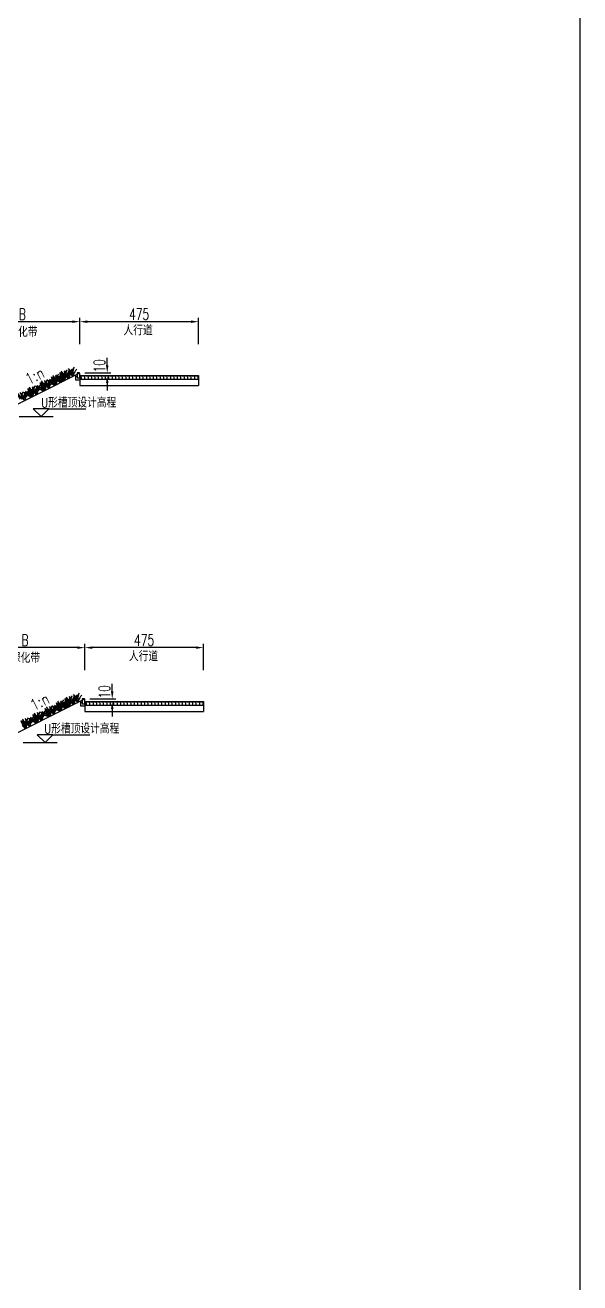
# Model space of a CAD drawing. Header units: millimetres. Extents: x -5615 to 11854, y -4751 to 15404.
# Drawn here: x 3099 to 5322, y 288 to 5327 of the extents above; entities that cross this region are included whole.
import ezdxf
from ezdxf.enums import TextEntityAlignment as Align

# ---------------------------------------------------------------- set-up
doc = ezdxf.new("R2010")
doc.units = ezdxf.units.MM
doc.header["$LTSCALE"] = 0.25
doc.header["$MEASUREMENT"] = 0
for name, color, linetype in [('1', 3, 'Continuous'), ('3', 3, 'Continuous'), ('填充', 8, 'Continuous'), ('文字', 7, 'Continuous'), ('标注', 7, 'Continuous'), ('次轮廓线', 7, 'Continuous'), ('路面结构', 2, 'Continuous'), ('轮廓线', 1, 'Continuous')]:
    doc.layers.add(name, color=color, linetype=linetype)
doc.styles.get("Standard").update_dxf_attribs({"font": 'simplex1.shx', "width": 0.7, "bigfont": 'hztxt.shx'})
doc.dimstyles.new('150', dxfattribs={"dimscale": 15, "dimtxt": 3, "dimasz": 2, "dimexe": 1, "dimexo": 1, "dimgap": 0.5, "dimtad": 1, "dimdec": 1, "dimdsep": 46, "dimtxsty": 'Standard', "dimcen": 0.5, "dimadec": 0, "dimazin": 0, "dimtfac": 1, "dimtdec": 1, "dimtofl": 0, "dimtmove": 2, "dimatfit": 3, "dimfxl": 0, "dimtolj": 1, "dimtzin": 0, "dimarcsym": 0})

# ---------------------------------------------------------------- blocks, each defined once
blk = doc.blocks.new('*D253')
at = {"layer": '标注', "color": 0, "lineweight": -2}
for p, q in [((2857.9, 4048.8), (2857.9, 4153.8)), ((3287.9, 4138.8), (2887.9, 4138.8)), ((3317.9, 4048.8), (3317.9, 4153.8))]:
    blk.add_line(p, q, dxfattribs=at)
at = {"layer": '标注', "color": 0}
for points in [[(2887.9, 4143.8), (2887.9, 4133.8), (2857.9, 4138.8)], [(3287.9, 4143.8), (3287.9, 4133.8), (3317.9, 4138.8)]]:
    blk.add_solid(points, dxfattribs=at)
at = {"layer": '标注', "color": 0, "insert": (3087.9, 4168.8), "char_height": 45, "attachment_point": 5}
blk.add_mtext('\\A1;B', dxfattribs=at)
blk = doc.blocks.new('*D252')
at = {"layer": '标注', "color": 0, "lineweight": -2}
for p, q in [((3317.9, 4048.8), (3317.9, 4153.8)), ((3762.9, 4138.8), (3347.9, 4138.8)), ((3792.9, 4048.8), (3792.9, 4153.8))]:
    blk.add_line(p, q, dxfattribs=at)
at = {"layer": '标注', "color": 0}
for points in [[(3347.9, 4143.8), (3347.9, 4133.8), (3317.9, 4138.8)], [(3762.9, 4143.8), (3762.9, 4133.8), (3792.9, 4138.8)]]:
    blk.add_solid(points, dxfattribs=at)
at = {"layer": '标注', "color": 0, "insert": (3555.4, 4168.8), "char_height": 45, "attachment_point": 5}
blk.add_mtext('\\A1;475', dxfattribs=at)
blk = doc.blocks.new('*D254')
at = {"layer": '标注', "color": 0, "lineweight": -2}
for p, q in [((3427.7, 3963.4), (3427.7, 3993.4)), ((3337.7, 3933.4), (3442.7, 3933.4)), ((3337.7, 3923.4), (3442.7, 3923.4)), ((3427.7, 3893.4), (3427.7, 3863.4))]:
    blk.add_line(p, q, dxfattribs=at)
at = {"layer": '标注', "color": 0}
for points in [[(3422.7, 3963.4), (3432.7, 3963.4), (3427.7, 3933.4)], [(3422.7, 3893.4), (3432.7, 3893.4), (3427.7, 3923.4)]]:
    blk.add_solid(points, dxfattribs=at)
at = {"layer": '标注', "color": 0, "insert": (3396.3, 3961.7), "char_height": 45, "attachment_point": 5, "rotation": 90}
blk.add_mtext('\\A1;10', dxfattribs=at)
blk = doc.blocks.new('*D256')
at = {"layer": '标注', "color": 0, "lineweight": -2}
for p, q in [((2857.9, 2743), (2857.9, 2848)), ((3307.9, 2833), (2887.9, 2833)), ((3337.9, 2743), (3337.9, 2848))]:
    blk.add_line(p, q, dxfattribs=at)
at = {"layer": '标注', "color": 0}
for points in [[(2887.9, 2838), (2887.9, 2828), (2857.9, 2833)], [(3307.9, 2838), (3307.9, 2828), (3337.9, 2833)]]:
    blk.add_solid(points, dxfattribs=at)
at = {"layer": '标注', "color": 0, "insert": (3097.9, 2863), "char_height": 45, "attachment_point": 5}
blk.add_mtext('\\A1;B', dxfattribs=at)
blk = doc.blocks.new('*D255')
at = {"layer": '标注', "color": 0, "lineweight": -2}
for p, q in [((3337.9, 2743), (3337.9, 2848)), ((3782.9, 2833), (3367.9, 2833)), ((3812.9, 2743), (3812.9, 2848))]:
    blk.add_line(p, q, dxfattribs=at)
at = {"layer": '标注', "color": 0}
for points in [[(3367.9, 2838), (3367.9, 2828), (3337.9, 2833)], [(3782.9, 2838), (3782.9, 2828), (3812.9, 2833)]]:
    blk.add_solid(points, dxfattribs=at)
at = {"layer": '标注', "color": 0, "insert": (3575.4, 2863), "char_height": 45, "attachment_point": 5}
blk.add_mtext('\\A1;475', dxfattribs=at)
blk = doc.blocks.new('*D257')
at = {"layer": '标注', "color": 0, "lineweight": -2}
for p, q in [((3447.7, 2657.5), (3447.7, 2687.5)), ((3357.7, 2627.5), (3462.7, 2627.5)), ((3357.7, 2617.5), (3462.7, 2617.5)), ((3447.7, 2587.5), (3447.7, 2557.5))]:
    blk.add_line(p, q, dxfattribs=at)
at = {"layer": '标注', "color": 0}
for points in [[(3442.7, 2657.5), (3452.7, 2657.5), (3447.7, 2627.5)], [(3442.7, 2587.5), (3452.7, 2587.5), (3447.7, 2617.5)]]:
    blk.add_solid(points, dxfattribs=at)
at = {"layer": '标注', "color": 0, "insert": (3416.3, 2655.8), "char_height": 45, "attachment_point": 5, "rotation": 90}
blk.add_mtext('\\A1;10', dxfattribs=at)

msp = doc.modelspace()

# ---------------------------------------------------------------- hatches: boundary and pattern name
at = {"layer": '填充'}
h = msp.add_hatch(dxfattribs=at)
h.set_pattern_fill('ANGLE', color=256, scale=50, style=0)
h.set_pattern_definition([(180, (3035.737, -726.493), (0, 13.75), [10, -3.75]), (90, (3035.737, -726.493), (13.75, 8e-16), [10, -3.75])])
h.paths.add_polyline_path([(3317.87, 3923.35), (3317.87, 3908.35), (3792.87, 3908.35), (3792.87, 3923.35)])
h = msp.add_hatch(dxfattribs=at)
h.set_pattern_fill('ANGLE', color=256, scale=50, style=0)
h.set_pattern_definition([(180, (3055.737, -2032.373), (0, 13.75), [10, -3.75]), (90, (3055.737, -2032.373), (13.75, 8e-16), [10, -3.75])])
h.paths.add_polyline_path([(3337.87, 2617.47), (3337.87, 2602.47), (3812.87, 2602.47), (3812.87, 2617.47)])

# ---------------------------------------------------------------- linework, layer by layer
for p, q in [((3317.87, 3908.35), (3792.87, 3908.35)), ((3317.87, 3883.35), (3792.87, 3883.35)), ((3194.26, 3790.17), (3342.41, 3790.17)), ((3074.68, 3758.35), (3210.57, 3758.35)), ((3337.87, 2602.47), (3812.87, 2602.47)), ((3337.87, 2577.47), (3812.87, 2577.47)), ((3210.3, 2484.29), (3358.45, 2484.29)), ((3090.72, 2452.47), (3226.61, 2452.47))]:
    msp.add_line(p, q)
msp.add_lwpolyline([(-3642.81, 15404.42), (5321.54, 15404.42), (5321.54, -4750.7), (-3642.81, -4750.7)], close=True)
at = {"layer": '1', "color": 1, "linetype": 'Continuous'}
for points in [[(3317.87, 3931.35, 0.4142136), (3315.87, 3933.35), (3307.87, 3933.35), (3307.87, 3913.35), (3317.87, 3913.35)], [(3337.87, 2625.47, 0.4142136), (3335.87, 2627.47), (3327.87, 2627.47), (3327.87, 2607.47), (3337.87, 2607.47)]]:
    msp.add_lwpolyline(points, format="xyb", close=True, dxfattribs=at)
for points in [[(3300.87, 3920.35), (3300.87, 3906.35), (3317.87, 3906.35)], [(3320.87, 2614.47), (3320.87, 2600.47), (3337.87, 2600.47)]]:
    msp.add_lwpolyline(points, dxfattribs=at)
at = {"layer": '3', "color": 9}
for points in [[(3233.14, 3901.29, 0.013375), (3253.35, 3930.98, 0.001492), (3229.31, 3908.07, 0.302407), (3227.28, 3898.95, -0.1063996), (3232.97, 3929.15, 0.2267195), (3223.63, 3903.21, 0.091203), (3209.75, 3923.87, 0.074282), (3220.74, 3899.2)], [(3221.04, 3907.11, -0.0394978), (3234.04, 3907.27, -0.232087), (3251.08, 3899.96, 0.1911867), (3220.42, 3919.71, -0.2267195), (3246.77, 3911.61, -0.091203), (3238.57, 3935.12, -0.1239074), (3254.16, 3900.61, -0.0624947), (3251.32, 3919.24)], [(3254.34, 3922.83, 0.0394978), (3246.41, 3912.52, 0.232087), (3242.03, 3894.5, -0.1911867), (3244.63, 3930.88, 0.2267195), (3235.29, 3904.94, 0.091203), (3221.41, 3925.61, 0.1239074), (3239.66, 3892.43, 0.0624947), (3226.47, 3905.87)], [(3270.97, 3931.14, 0.0394978), (3263.03, 3920.84, 0.232087), (3258.66, 3902.82, -0.1911867), (3261.26, 3939.2, 0.2267195), (3251.92, 3913.25, 0.091203), (3238.04, 3933.92, 0.1239074), (3256.29, 3900.75, 0.0624947), (3243.09, 3914.19)], [(3266.92, 3918.17, 0.013375), (3287.12, 3947.87, 0.001492), (3263.08, 3924.96, 0.302407), (3261.05, 3915.84, -0.1063996), (3266.74, 3946.04, 0.2267195), (3257.4, 3920.09, 0.091203), (3243.52, 3940.76, 0.074282), (3254.52, 3916.09)], [(3288.11, 3939.71, 0.0394978), (3280.18, 3929.41, 0.232087), (3275.81, 3911.39, -0.1911867), (3278.4, 3947.77, 0.2267195), (3269.07, 3921.82, 0.091203), (3255.18, 3942.49, 0.1239074), (3273.44, 3909.32, 0.0624947), (3260.24, 3922.76)], [(3305.26, 3948.28, 0.0394978), (3297.32, 3937.98, 0.232087), (3292.95, 3919.96, -0.1911867), (3295.55, 3956.34, 0.2267195), (3286.21, 3930.4, 0.091203), (3272.33, 3951.07, 0.1239074), (3290.58, 3917.89, 0.0624947), (3277.38, 3931.33)], [(3138.68, 3854.05, 0.013375), (3158.88, 3883.75, 0.001492), (3134.84, 3860.84, 0.302407), (3132.81, 3851.72, -0.1063996), (3138.5, 3881.92, 0.2267195), (3129.16, 3855.97, 0.091203), (3115.28, 3876.64, 0.074282), (3126.27, 3851.97)], [(3159.87, 3875.59, 0.0394978), (3151.94, 3865.29, 0.232087), (3147.56, 3847.27, -0.1911867), (3150.16, 3883.65, 0.2267195), (3140.82, 3857.7, 0.091203), (3126.94, 3878.37, 0.1239074), (3145.19, 3845.2, 0.0624947), (3132, 3858.64)], [(3142.08, 3867.63, -0.0394978), (3155.09, 3867.8, -0.232087), (3172.13, 3860.48, 0.1911867), (3141.46, 3880.23, -0.2267195), (3167.82, 3872.14, -0.091203), (3159.62, 3895.64, -0.1239074), (3175.2, 3861.14, -0.0624947), (3172.37, 3879.76)], [(3192.02, 3891.66, 0.0394978), (3184.08, 3881.36, 0.232087), (3179.71, 3863.34, -0.1911867), (3182.31, 3899.72, 0.2267195), (3172.97, 3873.78, 0.091203), (3159.09, 3894.44, 0.1239074), (3177.34, 3861.27, 0.0624947), (3164.14, 3874.71)], [(3187.96, 3878.7, 0.013375), (3208.17, 3908.39, 0.001492), (3184.13, 3885.48, 0.302407), (3182.1, 3876.36, -0.1063996), (3187.79, 3906.56, 0.2267195), (3178.45, 3880.62, 0.091203), (3164.57, 3901.28, 0.074282), (3175.56, 3876.61)], [(3209.16, 3900.24, 0.0394978), (3201.22, 3889.93, 0.232087), (3196.85, 3871.91, -0.1911867), (3199.45, 3908.29, 0.2267195), (3190.11, 3882.35, 0.091203), (3176.23, 3903.02, 0.1239074), (3194.48, 3869.84, 0.0624947), (3181.28, 3883.28)], [(3187.26, 3890.22, -0.0394978), (3200.27, 3890.39, -0.232087), (3217.31, 3883.07, 0.1911867), (3186.64, 3902.83, -0.2267195), (3213, 3894.73, -0.091203), (3204.8, 3918.23, -0.1239074), (3220.38, 3883.73, -0.0624947), (3217.55, 3902.35)], [(3237.2, 3914.26, 0.0394978), (3229.26, 3903.95, 0.232087), (3224.89, 3885.93, -0.1911867), (3227.49, 3922.31, 0.2267195), (3218.15, 3896.37, 0.091203), (3204.27, 3917.04, 0.1239074), (3222.52, 3883.86, 0.0624947), (3209.32, 3897.3)], [(3091.01, 3830.22, 0.013375), (3111.21, 3859.92, 0.001492), (3087.17, 3837, 0.302407), (3085.14, 3827.88, -0.1063996), (3090.83, 3858.08, 0.2267195), (3081.49, 3832.14, 0.091203), (3067.61, 3852.81, 0.074282), (3078.61, 3828.13)], [(3112.2, 3851.76, 0.0394978), (3104.27, 3841.45, 0.232087), (3099.9, 3823.43, -0.1911867), (3102.49, 3859.82, 0.2267195), (3093.16, 3833.87, 0.091203), (3079.27, 3854.54, 0.1239074), (3097.53, 3821.37, 0.0624947), (3084.33, 3834.81)], [(3092.79, 3842.99, -0.0394978), (3105.8, 3843.15, -0.232087), (3122.84, 3835.84, 0.1911867), (3092.17, 3855.59, -0.2267195), (3118.53, 3847.49, -0.091203), (3110.33, 3871, -0.1239074), (3125.91, 3836.49, -0.0624947), (3123.08, 3855.12)], [(3142.73, 3867.02, 0.0394978), (3134.79, 3856.71, 0.232087), (3130.42, 3838.7, -0.1911867), (3133.02, 3875.08, 0.2267195), (3123.68, 3849.13, 0.091203), (3109.8, 3869.8, 0.1239074), (3128.05, 3836.63, 0.0624947), (3114.85, 3850.07)], [(3253.14, 2595.41, 0.013375), (3273.35, 2625.1, 0.001492), (3249.31, 2602.19, 0.302407), (3247.28, 2593.07, -0.1063996), (3252.97, 2623.27, 0.2267195), (3243.63, 2597.33, 0.091203), (3229.75, 2618, 0.074282), (3240.74, 2593.32)], [(3241.04, 2601.23, -0.0394978), (3254.04, 2601.39, -0.232087), (3271.08, 2594.08, 0.1911867), (3240.42, 2613.83, -0.2267195), (3266.77, 2605.73, -0.091203), (3258.57, 2629.24, -0.1239074), (3274.16, 2594.74, -0.0624947), (3271.32, 2613.36)], [(3274.34, 2616.95, 0.0394978), (3266.41, 2606.64, 0.232087), (3262.03, 2588.62, -0.1911867), (3264.63, 2625.01, 0.2267195), (3255.29, 2599.06, 0.091203), (3241.41, 2619.73, 0.1239074), (3259.66, 2586.56, 0.0624947), (3246.47, 2599.99)], [(3290.97, 2625.26, 0.0394978), (3283.03, 2614.96, 0.232087), (3278.66, 2596.94, -0.1911867), (3281.26, 2633.32, 0.2267195), (3271.92, 2607.37, 0.091203), (3258.04, 2628.04, 0.1239074), (3276.29, 2594.87, 0.0624947), (3263.09, 2608.31)], [(3286.92, 2612.3, 0.013375), (3307.12, 2641.99, 0.001492), (3283.08, 2619.08, 0.302407), (3281.05, 2609.96, -0.1063996), (3286.74, 2640.16, 0.2267195), (3277.4, 2614.21, 0.091203), (3263.52, 2634.88, 0.074282), (3274.52, 2610.21)], [(3308.11, 2633.83, 0.0394978), (3300.18, 2623.53, 0.232087), (3295.81, 2605.51, -0.1911867), (3298.4, 2641.89, 0.2267195), (3289.07, 2615.95, 0.091203), (3275.18, 2636.61, 0.1239074), (3293.44, 2603.44, 0.0624947), (3280.24, 2616.88)], [(3325.26, 2642.41, 0.0394978), (3317.32, 2632.1, 0.232087), (3312.95, 2614.08, -0.1911867), (3315.55, 2650.46, 0.2267195), (3306.21, 2624.52, 0.091203), (3292.33, 2645.19, 0.1239074), (3310.58, 2612.01, 0.0624947), (3297.38, 2625.45)], [(3158.68, 2548.17, 0.013375), (3178.88, 2577.87, 0.001492), (3154.84, 2554.96, 0.302407), (3152.81, 2545.84, -0.1063996), (3158.5, 2576.04, 0.2267195), (3149.16, 2550.09, 0.091203), (3135.28, 2570.76, 0.074282), (3146.27, 2546.09)], [(3179.87, 2569.71, 0.0394978), (3171.94, 2559.41, 0.232087), (3167.56, 2541.39, -0.1911867), (3170.16, 2577.77, 0.2267195), (3160.82, 2551.82, 0.091203), (3146.94, 2572.49, 0.1239074), (3165.19, 2539.32, 0.0624947), (3152, 2552.76)], [(3162.08, 2561.75, -0.0394978), (3175.09, 2561.92, -0.232087), (3192.13, 2554.6, 0.1911867), (3161.46, 2574.36, -0.2267195), (3187.82, 2566.26, -0.091203), (3179.62, 2589.76, -0.1239074), (3195.2, 2555.26, -0.0624947), (3192.37, 2573.88)], [(3212.02, 2585.79, 0.0394978), (3204.08, 2575.48, 0.232087), (3199.71, 2557.46, -0.1911867), (3202.31, 2593.84, 0.2267195), (3192.97, 2567.9, 0.091203), (3179.09, 2588.57, 0.1239074), (3197.34, 2555.39, 0.0624947), (3184.14, 2568.83)], [(3207.96, 2572.82, 0.013375), (3228.17, 2602.51, 0.001492), (3204.13, 2579.6, 0.302407), (3202.1, 2570.48, -0.1063996), (3207.79, 2600.68, 0.2267195), (3198.45, 2574.74, 0.091203), (3184.57, 2595.4, 0.074282), (3195.56, 2570.73)], [(3229.16, 2594.36, 0.0394978), (3221.22, 2584.05, 0.232087), (3216.85, 2566.03, -0.1911867), (3219.45, 2602.41, 0.2267195), (3210.11, 2576.47, 0.091203), (3196.23, 2597.14, 0.1239074), (3214.48, 2563.96, 0.0624947), (3201.28, 2577.4)], [(3207.26, 2584.34, -0.0394978), (3220.27, 2584.51, -0.232087), (3237.31, 2577.19, 0.1911867), (3206.64, 2596.95, -0.2267195), (3233, 2588.85, -0.091203), (3224.8, 2612.36, -0.1239074), (3240.38, 2577.85, -0.0624947), (3237.55, 2596.47)], [(3257.2, 2608.38, 0.0394978), (3249.26, 2598.07, 0.232087), (3244.89, 2580.05, -0.1911867), (3247.49, 2616.43, 0.2267195), (3238.15, 2590.49, 0.091203), (3224.27, 2611.16, 0.1239074), (3242.52, 2577.98, 0.0624947), (3229.32, 2591.42)], [(3115.06, 2537.31, 0.0394978), (3107.13, 2527, 0.232087), (3102.75, 2508.98, -0.1911867), (3105.35, 2545.37, 0.2267195), (3096.01, 2519.42, 0.091203), (3082.13, 2540.09, 0.1239074), (3100.38, 2506.92, 0.0624947), (3087.19, 2520.35)], [(3111.01, 2524.34, 0.013375), (3131.21, 2554.04, 0.001492), (3107.17, 2531.12, 0.302407), (3105.14, 2522, -0.1063996), (3110.83, 2552.2, 0.2267195), (3101.49, 2526.26, 0.091203), (3087.61, 2546.93, 0.074282), (3098.61, 2522.25)], [(3132.2, 2545.88, 0.0394978), (3124.27, 2535.57, 0.232087), (3119.9, 2517.55, -0.1911867), (3122.49, 2553.94, 0.2267195), (3113.16, 2527.99, 0.091203), (3099.27, 2548.66, 0.1239074), (3117.53, 2515.49, 0.0624947), (3104.33, 2528.93)], [(3112.79, 2537.11, -0.0394978), (3125.8, 2537.27, -0.232087), (3142.84, 2529.96, 0.1911867), (3112.17, 2549.71, -0.2267195), (3138.53, 2541.61, -0.091203), (3130.33, 2565.12, -0.1239074), (3145.91, 2530.61, -0.0624947), (3143.08, 2549.24)], [(3162.73, 2561.14, 0.0394978), (3154.79, 2550.83, 0.232087), (3150.42, 2532.82, -0.1911867), (3153.02, 2569.2, 0.2267195), (3143.68, 2543.25, 0.091203), (3129.8, 2563.92, 0.1239074), (3148.05, 2530.75, 0.0624947), (3134.85, 2544.19)]]:
    msp.add_lwpolyline(points, format="xyb", dxfattribs=at)
at = {"layer": '次轮廓线'}
for points in [[(3194.26, 3790.17), (3130.62, 3790.17), (3162.44, 3758.35)], [(3210.3, 2484.29), (3146.66, 2484.29), (3178.48, 2452.47)]]:
    msp.add_lwpolyline(points, close=True, dxfattribs=at)
at = {"layer": '路面结构', "color": 1}
for points in [[(3300.87, 3920.35), (3307.87, 3920.35)], [(3320.87, 2614.47), (3327.87, 2614.47)]]:
    msp.add_lwpolyline(points, dxfattribs=at)
at = {"layer": '轮廓线'}
for p, q in [((2967.87, 3758.35), (3317.87, 3933.35)), ((3317.87, 3923.35), (3317.87, 3883.35)), ((3317.87, 3923.35), (3792.87, 3923.35)), ((3792.87, 3923.35), (3792.87, 3883.35)), ((2987.87, 2452.47), (3337.87, 2627.47)), ((3337.87, 2617.47), (3337.87, 2577.47)), ((3337.87, 2617.47), (3812.87, 2617.47)), ((3812.87, 2617.47), (3812.87, 2577.47))]:
    msp.add_line(p, q, dxfattribs=at)

# ---------------------------------------------------------------- texts
at = {"width": 0.8}
for p in [(3089.91, 4097), (3100.27, 2791.12)]:
    msp.add_text('绿化带', height=37.5, dxfattribs=at).set_placement(p, align=Align.MIDDLE_CENTER)
at = {"layer": '文字', "width": 0.8}
for s, p in [('人行道', (3551.32, 4103.42)), ('U形槽顶设计高程', (3313.32, 3813.8)), ('人行道', (3573.04, 2797.54)), ('U形槽顶设计高程', (3325.37, 2507.92))]:
    msp.add_text(s, height=37.5, dxfattribs=at).set_placement(p, align=Align.MIDDLE_CENTER)
for p in [(3136.62, 3921.83), (3156.62, 2615.95)]:
    msp.add_text('1:n', height=45, rotation=26.74157, dxfattribs=at).set_placement(p, align=Align.MIDDLE_CENTER)

# ---------------------------------------------------------------- dimensions: what is measured, and where the dimension line sits
at = {"layer": '标注'}
for base, p1, p2, picture, middle in [((2857.87, 4138.83), (3317.87, 3933.35), (2857.87, 3783.35), '*D253', (3087.87, 4168.83)), ((2857.87, 2832.95), (3337.87, 2627.47), (2857.87, 2477.47), '*D256', (3097.87, 2862.95))]:
    dim = msp.add_linear_dim(base=base, p1=p1, p2=p2, angle=180, text='B', dimstyle='150', dxfattribs=at)
    dim.commit()
    dim.dimension.update_dxf_attribs({"geometry": picture, "text_midpoint": middle})
for base, p1, p2, picture, middle in [((3317.87, 4138.83), (3792.87, 3923.35), (3317.87, 3933.35), '*D252', (3555.37, 4168.83)), ((3337.87, 2832.95), (3812.87, 2617.47), (3337.87, 2627.47), '*D255', (3575.37, 2862.95))]:
    dim = msp.add_linear_dim(base=base, p1=p1, p2=p2, dimstyle='150', dxfattribs=at)
    dim.commit()
    dim.dimension.update_dxf_attribs({"geometry": picture, "text_midpoint": middle})
for base, p1, p2, picture, middle in [((3427.7, 3933.35), (3317.87, 3923.35), (3317.87, 3933.35), '*D254', (3396.27, 3961.66)), ((3447.7, 2627.47), (3337.87, 2617.47), (3337.87, 2627.47), '*D257', (3416.27, 2655.78))]:
    dim = msp.add_linear_dim(base=base, p1=p1, p2=p2, angle=90, dimstyle='150', dxfattribs=at)
    dim.commit()
    dim.dimension.update_dxf_attribs({"geometry": picture, "text_midpoint": middle, "dimtype": 160})

doc.saveas('drawing.dxf')
